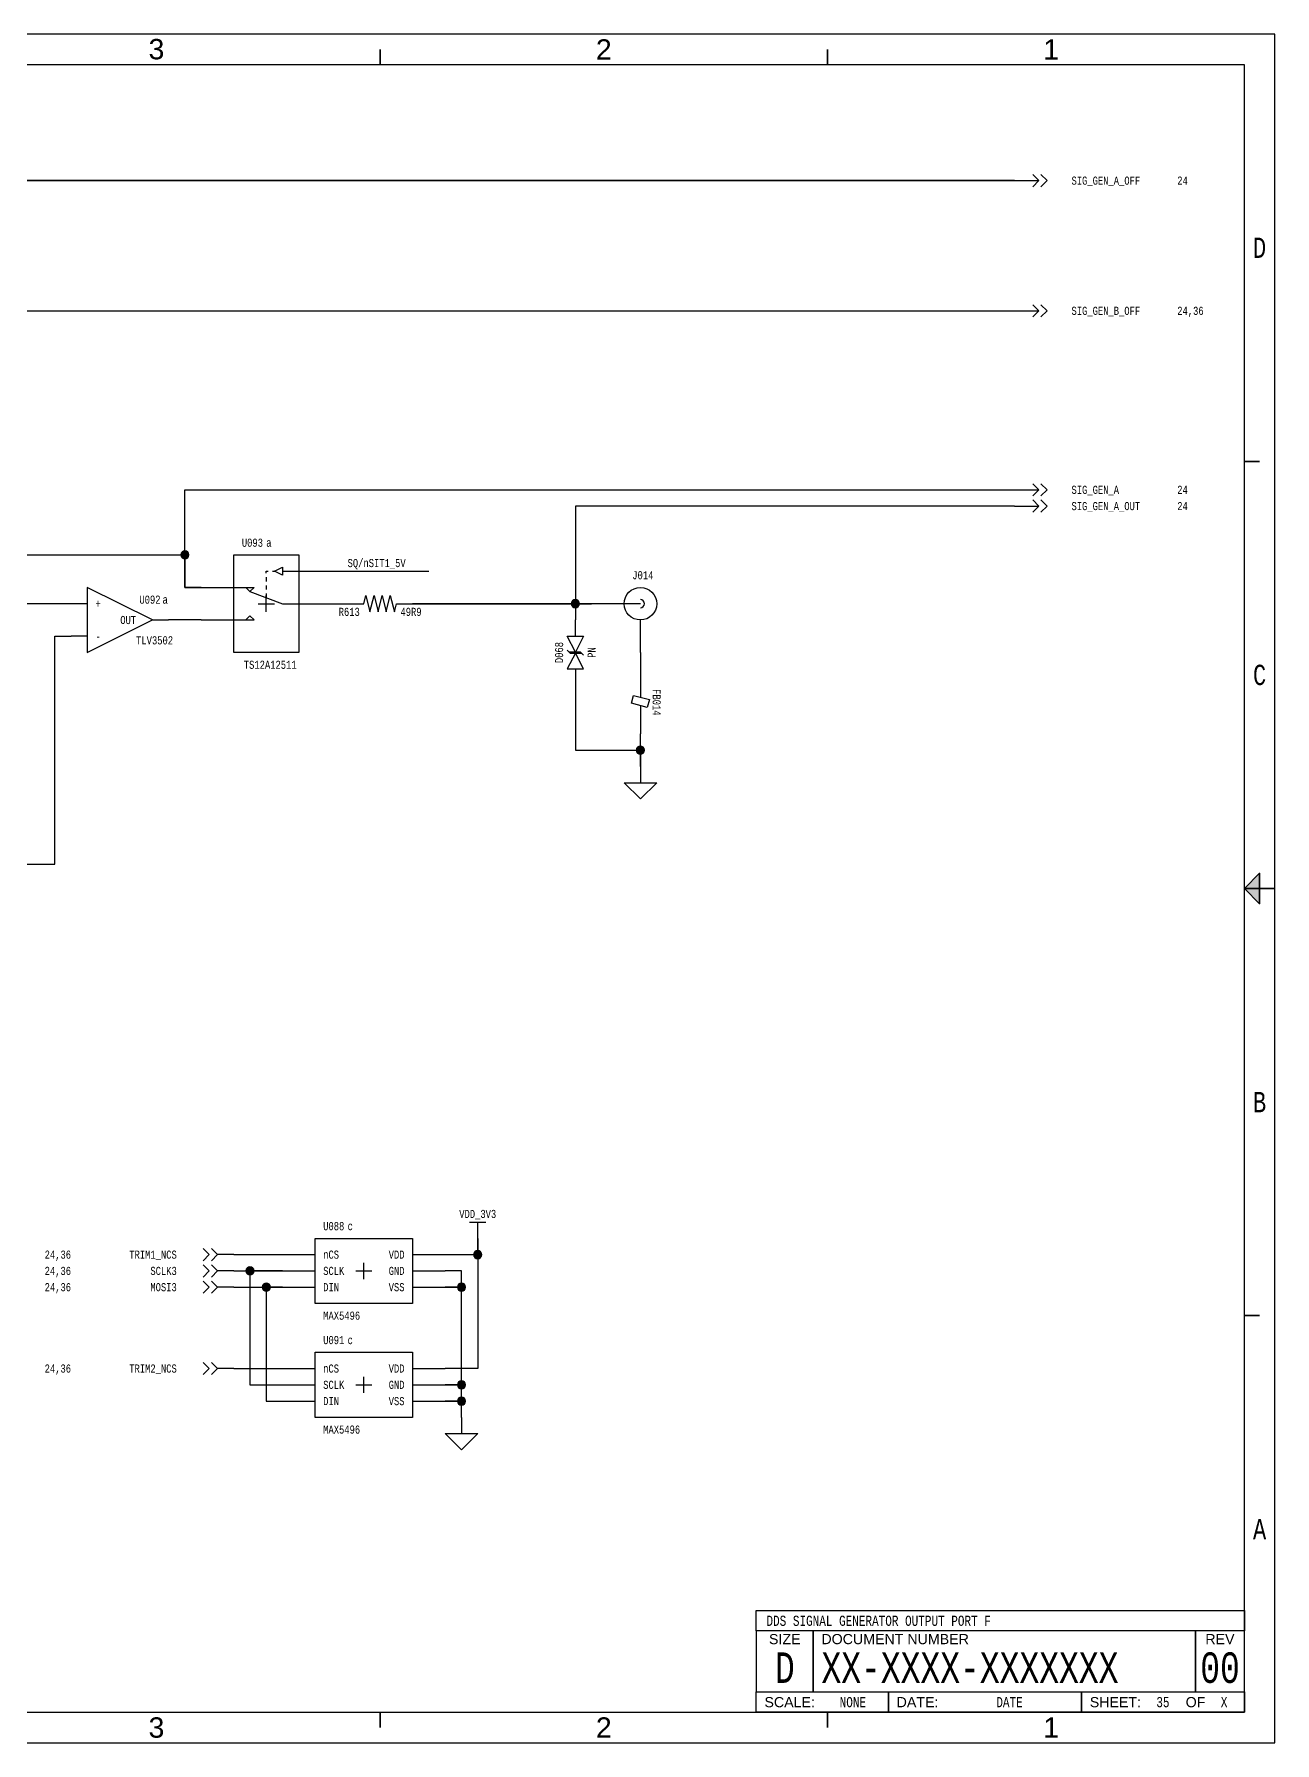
# Paper-space layout '35' of a CAD drawing. Header units: inches. Extents: x 0.2 to 16.8, y 0.2 to 10.8.
# Drawn here: x 9.12 to 16.75, y 0.25 to 10.75 of the extents above; entities that cross this region are included whole.
import ezdxf
from ezdxf.enums import TextEntityAlignment as Align

# ---------------------------------------------------------------- set-up
doc = ezdxf.new("R2010")
doc.units = ezdxf.units.IN
doc.header["$MEASUREMENT"] = 0
for name, color, linetype in [('BORDER', 13, 'Continuous'), ('COMPONENT', 14, 'Continuous'), ('SIGNAL', 84, 'Continuous'), ('TEXT', 252, 'Continuous')]:
    doc.layers.add(name, color=color, linetype=linetype)
doc.styles.add('Monotxt_75', font='monotxt.shx', dxfattribs={"width": 0.75})
doc.styles.get("Standard").update_dxf_attribs({"font": 'arial.ttf'})

# ---------------------------------------------------------------- blocks, each defined once
blk = doc.blocks.new('ANSI B Frame')
at = {"layer": 'BORDER', "lineweight": 35}
h = blk.add_hatch(color=256, dxfattribs=at)
h.dxf.hatch_style = 1
h.paths.add_polyline_path([(16.65625, 5.59375), (16.65625, 5.5), (16.5625, 5.5)])
h.paths.add_polyline_path([(16.5625, 5.5), (16.65625, 5.5), (16.65625, 5.40625)])
at = {"layer": 'BORDER'}
for points in [[(0.25, 0.25), (16.75, 0.25), (16.75, 10.75), (0.25, 10.75)], [(0.4375, 0.4375), (16.5625, 0.4375), (16.5625, 10.5625), (0.4375, 10.5625)], [(13.5625, 1.0625), (16.5625, 1.0625), (16.5625, 0.9375), (13.5625, 0.9375)], [(13.5625, 0.9375), (13.5625, 0.5625), (13.9125, 0.5625), (13.9125, 0.9375), (13.9125, 0.5625), (16.2625, 0.5625), (16.2625, 0.9375), (16.2625, 0.5625), (16.5625, 0.5625), (16.5625, 0.9375)], [(16.5625, 0.4375), (15.5625, 0.4375), (15.5625, 0.5625), (15.5625, 0.4375), (14.375, 0.4375), (14.375, 0.5625), (14.375, 0.4375), (13.5625, 0.4375), (13.5625, 0.5625), (16.5625, 0.5625)]]:
    blk.add_lwpolyline(points, close=True, dxfattribs=at)
at = {"layer": 'BORDER', "lineweight": 35}
for points in [[(11.25, 10.65625), (11.25, 10.5625)], [(14, 10.65625), (14, 10.5625)], [(16.65625, 8.125), (16.5625, 8.125)], [(16.5625, 5.5), (16.75, 5.5)], [(16.65625, 2.875), (16.5625, 2.875)], [(11.25, 0.34375), (11.25, 0.4375)], [(14, 0.34375), (14, 0.4375)]]:
    blk.add_lwpolyline(points, dxfattribs=at)
blk.add_lwpolyline([(16.5625, 5.5), (16.65625, 5.59375), (16.65625, 5.40625)], close=True, dxfattribs=at)
at = {"layer": 'BORDER', "style": 'Monotxt_75', "width": 0.75}
for s, p in [('D', (16.65625, 9.4375)), ('C', (16.65625, 6.8125)), ('B', (16.65625, 4.1875)), ('A', (16.65625, 1.5625))]:
    blk.add_text(s, height=0.125, dxfattribs=at).set_placement(p, align=Align.MIDDLE_CENTER)
at = {"layer": 'BORDER'}
for s, p in [('SIZE', (13.7375, 0.8875)), ('REV', (16.4125, 0.8875)), ('OF', (16.2625, 0.5))]:
    blk.add_text(s, height=0.0625, dxfattribs=at).set_placement(p, align=Align.MIDDLE_CENTER)
for s, p in [('DOCUMENT NUMBER', (13.9625, 0.8875)), ('SCALE:', (13.6125, 0.5)), ('DATE:', (14.425, 0.5)), ('SHEET:', (15.6125, 0.5))]:
    blk.add_text(s, height=0.0625, dxfattribs=at).set_placement(p, align=Align.MIDDLE_LEFT)
at = {"layer": 'BORDER', "flags": 8}
for tag, p in [('ZN6', (1.625, 10.65787)), ('ZN5', (4.375, 10.66009)), ('ZN4', (7.125, 10.65625)), ('ZN3', (9.875, 10.65796)), ('ZN2', (12.625, 10.65574)), ('ZN1', (15.375, 10.65574)), ('ZN6', (1.625, 0.34375)), ('ZN5', (4.375, 0.34375)), ('ZN4', (7.125, 0.34375)), ('ZN3', (9.875, 0.34375)), ('ZN2', (12.625, 0.34375)), ('ZN1', (15.375, 0.34375))]:
    blk.add_attdef(tag, text='', height=0.125, dxfattribs=at).set_placement(p, align=Align.MIDDLE_CENTER)
at = {"layer": 'TEXT', "style": 'Monotxt_75', "width": 0.75, "flags": 8}
for tag, height, p in [('DESRP', 0.0625, (13.625, 1)), ('DWG_NO', 0.1875, (13.9625, 0.7125))]:
    blk.add_attdef(tag, text='', height=height, dxfattribs=at).set_placement(p, align=Align.MIDDLE_LEFT)
for tag, height, p in [('SHTSZ', 0.1875, (13.7375, 0.7125)), ('REV', 0.1875, (16.4125, 0.7125)), ('SCALE', 0.0625, (14.15625, 0.5)), ('REVDATE', 0.0625, (15.11875, 0.5)), ('CURRSHT', 0.0625, (16.0625, 0.5)), ('LASTSHT', 0.0625, (16.4375, 0.5))]:
    blk.add_attdef(tag, text='', height=height, dxfattribs=at).set_placement(p, align=Align.MIDDLE_CENTER)
blk = doc.blocks.new('TO_CONN')
for points in [[(0, 0), (0.075, 0)], [(0.05625, 0.01875), (0.075, 0), (0.05625, -0.01875)], [(0.08125, 0.01875), (0.1, 0), (0.08125, -0.01875)]]:
    blk.add_lwpolyline(points)
blk = doc.blocks.new('RF_CONN_MIRROR')
for points in [[(0, 0), (0, -0.15)], [(0.15, 0), (0.05, 0)]]:
    blk.add_lwpolyline(points)
blk.add_circle((0, 0), 0.05)
blk.add_arc((0, 0), 0.0125, 0, 180)
at = {"layer": 'TEXT', "style": 'Monotxt_75', "width": 0.75, "flags": 8}
blk.add_attdef('REF', (-0.075, -0.025), '', height=0.025, rotation=90, dxfattribs=at)
blk = doc.blocks.new('FLOAT_GND')
blk.add_lwpolyline([(0, 0), (0, -0.05)])
blk.add_lwpolyline([(-0.05, -0.05), (0.05, -0.05), (0, -0.1)], close=True)
blk = doc.blocks.new('CONNECT')
blk.add_hatch(color=256).paths.add_polyline_path([(0.0125, 0, 1), (-0.0125, 0, 1)])
blk.add_circle((0, 0), 0.0125)
blk = doc.blocks.new('FeBead')
for points in [[(-0.2, 0), (-0.026, 0)], [(0.026, 0), (0.2, 0)]]:
    blk.add_lwpolyline(points)
blk.add_lwpolyline([(-0.037, -0.042), (-0.011, 0.055), (0.037, 0.042), (0.011, -0.055)], close=True)
at = {"layer": 'TEXT', "style": 'Monotxt_75', "width": 0.75, "flags": 8}
blk.add_attdef('REFID', (-0.075, 0.075), '', height=0.05, dxfattribs=at)
blk = doc.blocks.new('RES')
blk.add_lwpolyline([(-0.2, 0), (-0.1, 0), (-0.0875, 0.05), (-0.0625, -0.05), (-0.0375, 0.05), (-0.0125, -0.05), (0.0125, 0.05), (0.0375, -0.05), (0.0625, 0.05), (0.0875, -0.05), (0.1, 0), (0.2, 0)])
at = {"layer": 'TEXT', "style": 'Monotxt_75', "width": 0.75, "flags": 8}
blk.add_attdef('REFID', text='', height=0.05, dxfattribs=at).set_placement((-0.125, -0.025), align=Align.TOP_RIGHT)
blk.add_attdef('VALUE', text='', height=0.05, dxfattribs=at).set_placement((0.125, -0.025), align=Align.TOP_LEFT)
blk = doc.blocks.new('FROM_CONN')
for points in [[(0, 0), (0.05, 0)], [(0.06875, 0.01875), (0.05, 0), (0.06875, -0.01875)], [(0.09375, 0.01875), (0.075, 0), (0.09375, -0.01875)]]:
    blk.add_lwpolyline(points)
blk = doc.blocks.new('SUPPLY_BUS')
for points in [[(0, 0), (0.05, 0)], [(0.05, 0.025), (0.05, -0.025)]]:
    blk.add_lwpolyline(points)
blk = doc.blocks.new('OPAMP_GEN')
blk.add_lwpolyline([(-0.2, 0.2), (-0.2, -0.2), (0.2, 0)], close=True)
for points in [[(-0.2, 0.1), (-0.3, 0.1)], [(0.2, 0), (0.3, 0)], [(-0.2, -0.1), (-0.3, -0.1)]]:
    blk.add_lwpolyline(points)
at = {"layer": 'TEXT', "style": 'Monotxt_75', "width": 0.75}
for s, p in [('+', (-0.15, 0.1)), ('-', (-0.15, -0.1))]:
    blk.add_text(s, height=0.05, dxfattribs=at).set_placement(p, align=Align.MIDDLE_LEFT)
blk.add_text('OUT', height=0.05, dxfattribs=at).set_placement((0.1, 0), align=Align.MIDDLE_RIGHT)
at = {"layer": 'TEXT', "style": 'Monotxt_75', "width": 0.75, "flags": 8}
for tag, p in [('INP', (-0.225, 0.125)), ('REFID', (0.25, 0.1)), ('INM', (-0.225, -0.075))]:
    blk.add_attdef(tag, text='', height=0.05, dxfattribs=at).set_placement(p, align=Align.RIGHT)
for tag, p in [('INST', (0.2625, 0.1)), ('OUT', (0.225, 0.025))]:
    blk.add_attdef(tag, p, '', height=0.05, dxfattribs=at)
blk.add_attdef('MFGPN', text='', height=0.05, dxfattribs=at).set_placement((0.1, -0.1), align=Align.TOP_LEFT)
blk = doc.blocks.new('ANALOG_SW')
for points in [[(-0.2, 0.3), (0.2, 0.3), (0.2, -0.3), (-0.2, -0.3)], [(0.1, 0.225), (0.1, 0.175), (0.05, 0.2)], [(-0.1, 0.075), (-0.125, 0.1), (-0.075, 0.1)], [(-0.1, -0.075), (-0.125, -0.1), (-0.075, -0.1)]]:
    blk.add_lwpolyline(points, close=True)
for points in [[(0, 0.1875), (0, 0.2), (0.0125, 0.2)], [(0, 0.1625), (0, 0.1375)], [(0, 0.1125), (0, 0.0875)], [(0.0375, 0.2), (0.05, 0.2)], [(0.1, 0.2), (0.4, 0.2)], [(-0.4, 0.1), (-0.125, 0.1)], [(-0.1, 0.075), (0.1, 0)], [(0, 0.0625), (0, 0.0375)], [(0.1, 0), (0.4, 0)], [(-0.4, -0.1), (-0.125, -0.1)]]:
    blk.add_lwpolyline(points)
at = {"color": 7}
for points in [[(-0.05, 0), (0, 0), (0, 0.05)], [(0, -0.05), (0, 0), (0.05, 0)]]:
    blk.add_lwpolyline(points, dxfattribs=at)
at = {"layer": 'TEXT', "style": 'Monotxt_75', "width": 0.75, "flags": 8}
for tag, p in [('REFID', (-0.15, 0.35)), ('INST', (0, 0.35)), ('IN', (0.225, 0.225)), ('C', (0.225, 0.025))]:
    blk.add_attdef(tag, p, '', height=0.05, dxfattribs=at)
for tag, p in [('NC', (-0.225, 0.125)), ('NO', (-0.225, -0.075))]:
    blk.add_attdef(tag, text='', height=0.05, dxfattribs=at).set_placement(p, align=Align.RIGHT)
blk.add_attdef('MFGPN', text='', height=0.05, dxfattribs=at).set_placement((-0.1375, -0.35), align=Align.TOP_LEFT)
blk = doc.blocks.new('DIG_VAR_R_CNTRL')
blk.add_lwpolyline([(-0.3, 0.2), (0.3, 0.2), (0.3, -0.2), (-0.3, -0.2)], close=True)
for points in [[(-0.5, 0.1), (-0.3, 0.1)], [(-0.5, 0), (-0.3, 0)], [(0.3, 0.1), (0.5, 0.1)], [(0.3, 0), (0.5, 0)], [(-0.5, -0.1), (-0.3, -0.1)], [(0.3, -0.1), (0.5, -0.1)]]:
    blk.add_lwpolyline(points)
at = {"color": 7}
for points in [[(-0.05, 0), (0, 0), (0, 0.05)], [(0, -0.05), (0, 0), (0.05, 0)]]:
    blk.add_lwpolyline(points, dxfattribs=at)
at = {"layer": 'TEXT', "style": 'Monotxt_75', "width": 0.75}
for s, p in [('nCS', (-0.25, 0.1)), ('SCLK', (-0.25, 0)), ('DIN', (-0.25, -0.1))]:
    blk.add_text(s, height=0.05, dxfattribs=at).set_placement(p, align=Align.MIDDLE_LEFT)
for s, p in [('VDD', (0.25, 0.1)), ('GND', (0.25, 0)), ('VSS', (0.25, -0.1))]:
    blk.add_text(s, height=0.05, dxfattribs=at).set_placement(p, align=Align.MIDDLE_RIGHT)
at = {"layer": 'TEXT', "style": 'Monotxt_75', "width": 0.75, "flags": 8}
for tag, p in [('REFID', (-0.25, 0.25)), ('INST', (-0.1, 0.25)), ('VDD', (0.325, 0.125)), ('GND', (0.325, 0.025)), ('VSS', (0.325, -0.075))]:
    blk.add_attdef(tag, p, '', height=0.05, dxfattribs=at)
for tag, p in [('CS', (-0.325, 0.125)), ('SCLK', (-0.325, 0.025)), ('SI', (-0.325, -0.075))]:
    blk.add_attdef(tag, text='', height=0.05, dxfattribs=at).set_placement(p, align=Align.RIGHT)
blk.add_attdef('MFGPN', text='', height=0.05, dxfattribs=at).set_placement((-0.25, -0.25), align=Align.TOP_LEFT)
blk = doc.blocks.new('D_TVS_BIDIR')
for points in [[(-0.003125, 0), (-0.1, 0.05), (-0.1, -0.05)], [(0.003125, 0), (0.1, 0.05), (0.1, -0.05)]]:
    blk.add_lwpolyline(points, close=True)
for points in [[(-0.003125, 0.03125), (0.015625, 0.05)], [(-0.003125, 0.03125), (-0.003125, -0.0375)], [(0.003125, -0.03125), (0.003125, 0.0375)], [(-0.1, 0), (-0.2, 0)], [(-0.015625, -0.05), (0.003125, -0.03125)], [(0.1, 0), (0.2, 0)]]:
    blk.add_lwpolyline(points)
at = {"layer": 'TEXT', "style": 'Monotxt_75', "width": 0.75, "flags": 8}
blk.add_attdef('REFNO', text='', height=0.05, dxfattribs=at).set_placement((0, 0.075), align=Align.CENTER)
blk.add_attdef('MFGPN', text='', height=0.05, dxfattribs=at).set_placement((0, -0.075), align=Align.TOP_CENTER)

psp = doc.layouts.new('35')

# ---------------------------------------------------------------- linework, layer by layer
at = {"layer": 'SIGNAL'}
for points in [[(6.95, 8.25), (7.25, 8.25), (7.25, 6.45), (7.25, 9.85), (15.15, 9.85), (6.75, 9.85), (6.85, 9.85), (6.85, 10.15), (6.05, 10.15), (6.05, 9.95), (6.15, 9.95)], [(6.15, 9.15), (6.05, 9.15), (6.05, 9.35), (6.85, 9.35), (6.85, 9.05), (6.75, 9.05), (15.15, 9.05)], [(9.35, 7.25), (8.15, 7.25), (8.55, 7.25), (8.55, 7.65), (8.55, 7.55), (10.05, 7.55), (10.05, 7.35), (10.15, 7.35), (10.05, 7.35), (10.05, 7.95), (15.15, 7.95)], [(15.15, 7.85), (12.45, 7.85), (12.45, 7.275), (12.425, 7.25), (11.45, 7.25), (12.55, 7.25), (12.45, 7.25), (12.45, 7.15)], [(10.95, 7.45), (11.55, 7.45)], [(10.95, 7.25), (11.05, 7.25)], [(10.15, 7.15), (9.95, 7.15)], [(8.55, 6.05), (8.55, 5.65), (8.15, 5.65), (9.25, 5.65), (9.25, 7.05), (9.35, 7.05)], [(12.85, 6.95), (12.85, 6.85)], [(12.45, 6.75), (12.45, 6.35), (12.85, 6.35), (12.85, 6.25), (12.85, 6.45)], [(11.65, 3.25), (11.85, 3.25), (11.85, 3.35), (11.85, 2.55), (11.65, 2.55)], [(10.35, 3.25), (10.65, 3.25)], [(10.35, 3.15), (10.65, 3.15), (10.45, 3.15), (10.45, 2.45), (10.65, 2.45)], [(11.75, 2.25), (11.75, 2.35), (11.65, 2.35), (11.725, 2.35), (11.75, 2.375), (11.75, 2.45), (11.65, 2.45), (11.725, 2.45), (11.75, 2.475), (11.75, 3.05), (11.65, 3.05), (11.725, 3.05), (11.75, 3.075), (11.75, 3.15), (11.65, 3.15)], [(10.35, 3.05), (10.65, 3.05), (10.55, 3.05), (10.55, 2.35), (10.65, 2.35)], [(10.35, 2.55), (10.65, 2.55)]]:
    psp.add_lwpolyline(points, dxfattribs=at)

# ---------------------------------------------------------------- block references
ref = psp.add_blockref('ANSI B Frame', (0, 0))
ref.add_attrib('SHTSZ', 'D', dxfattribs={"layer": 'TEXT', "height": 0.188, "style": 'Monotxt_75', "width": 0.75}).set_placement((13.738, 0.712), align=Align.MIDDLE_CENTER)
ref.add_attrib('DWG_NO', 'XX-XXXX-XXXXXXX', dxfattribs={"layer": 'TEXT', "height": 0.1875, "style": 'Monotxt_75', "width": 0.75}).set_placement((13.963, 0.712), align=Align.MIDDLE_LEFT)
ref.add_attrib('REV', '00', dxfattribs={"layer": 'TEXT', "height": 0.1875, "style": 'Monotxt_75', "width": 0.75}).set_placement((16.413, 0.712), align=Align.MIDDLE_CENTER)
ref.add_attrib('SCALE', 'NONE', dxfattribs={"layer": 'TEXT', "height": 0.0625, "style": 'Monotxt_75', "width": 0.75}).set_placement((14.156, 0.5), align=Align.MIDDLE_CENTER)
ref.add_attrib('REVDATE', 'DATE', dxfattribs={"layer": 'TEXT', "height": 0.0625, "style": 'Monotxt_75', "width": 0.75}).set_placement((15.119, 0.5), align=Align.MIDDLE_CENTER)
ref.add_attrib('CURRSHT', '35', dxfattribs={"layer": 'TEXT', "height": 0.0625, "style": 'Monotxt_75', "width": 0.75}).set_placement((16.062, 0.5), align=Align.MIDDLE_CENTER)
ref.add_attrib('LASTSHT', 'X', dxfattribs={"layer": 'TEXT', "height": 0.0625, "style": 'Monotxt_75', "width": 0.75}).set_placement((16.438, 0.5), align=Align.MIDDLE_CENTER)
ref.add_attrib('DESRP', 'DDS SIGNAL GENERATOR OUTPUT PORT F', dxfattribs={"layer": 'TEXT', "height": 0.0625, "style": 'Monotxt_75', "width": 0.75}).set_placement((13.625, 1), align=Align.MIDDLE_LEFT)
ref.add_attrib('ZN1', '1', dxfattribs={"layer": 'BORDER', "height": 0.125}).set_placement((15.375, 0.344), align=Align.MIDDLE_CENTER)
ref.add_attrib('ZN1', '1', dxfattribs={"layer": 'BORDER', "height": 0.125}).set_placement((15.375, 10.656), align=Align.MIDDLE_CENTER)
ref.add_attrib('ZN2', '2', dxfattribs={"layer": 'BORDER', "height": 0.125}).set_placement((12.625, 0.344), align=Align.MIDDLE_CENTER)
ref.add_attrib('ZN2', '2', dxfattribs={"layer": 'BORDER', "height": 0.125}).set_placement((12.625, 10.656), align=Align.MIDDLE_CENTER)
ref.add_attrib('ZN3', '3', dxfattribs={"layer": 'BORDER', "height": 0.125}).set_placement((9.875, 0.344), align=Align.MIDDLE_CENTER)
ref.add_attrib('ZN3', '3', dxfattribs={"layer": 'BORDER', "height": 0.125}).set_placement((9.875, 10.658), align=Align.MIDDLE_CENTER)
at = {"layer": 'COMPONENT', "xscale": 2, "yscale": 2, "zscale": 2}
for name, p in [('TO_CONN', (15.15, 9.85)), ('TO_CONN', (15.15, 9.05)), ('TO_CONN', (15.15, 7.95)), ('TO_CONN', (15.15, 7.85)), ('FLOAT_GND', (12.85, 6.25)), ('FLOAT_GND', (11.75, 2.25))]:
    psp.add_blockref(name, p, dxfattribs=at)
at = {"layer": 'COMPONENT'}
ref = psp.add_blockref('ANALOG_SW', (10.55, 7.25), dxfattribs=at)
ref.add_attrib('REFID', 'U093', (10.4, 7.6), dxfattribs={"layer": 'TEXT', "height": 0.05, "style": 'Monotxt_75', "width": 0.75})
ref.add_attrib('INST', 'a', (10.55, 7.6), dxfattribs={"layer": 'TEXT', "height": 0.05, "style": 'Monotxt_75', "width": 0.75})
ref.add_attrib('MFGPN', 'TS12A12511', dxfattribs={"layer": 'TEXT', "height": 0.05, "style": 'Monotxt_75', "width": 0.75}).set_placement((10.412, 6.9), align=Align.TOP_LEFT)
for name, p, values in [('OPAMP_GEN', (9.65, 7.15), {'REFID': 'U092', 'INST': 'a', 'MFGPN': 'TLV3502'}), ('RES', (11.25, 7.25), {'REFID': 'R613', 'VALUE': '49R9'})]:
    psp.add_blockref(name, p, dxfattribs=at).add_auto_attribs(values)
ref = psp.add_blockref('RF_CONN_MIRROR', (12.85, 7.25), dxfattribs=dict(at, xscale=2, yscale=2, zscale=2, rotation=270))
ref.add_attrib('REF', 'J014', (12.8, 7.4), dxfattribs={"layer": 'TEXT', "height": 0.05, "style": 'Monotxt_75', "width": 0.75})
for name, p, rotation, values in [('D_TVS_BIDIR', (12.45, 6.95), 90, {'REFNO': 'D068', 'MFGPN': 'PN'}), ('FeBead', (12.85, 6.65), 270, {'REFID': 'FB014'})]:
    psp.add_blockref(name, p, dxfattribs=dict(at, rotation=rotation)).add_auto_attribs(values)
ref = psp.add_blockref('DIG_VAR_R_CNTRL', (11.15, 3.15), dxfattribs=at)
ref.add_attrib('REFID', 'U088', (10.9, 3.4), dxfattribs={"layer": 'TEXT', "height": 0.05, "style": 'Monotxt_75', "width": 0.75})
ref.add_attrib('INST', 'c', (11.05, 3.4), dxfattribs={"layer": 'TEXT', "height": 0.05, "style": 'Monotxt_75', "width": 0.75})
ref.add_attrib('MFGPN', 'MAX5496', dxfattribs={"layer": 'TEXT', "height": 0.05, "style": 'Monotxt_75', "width": 0.75}).set_placement((10.9, 2.9), align=Align.TOP_LEFT)
at = {"layer": 'COMPONENT', "xscale": 2, "yscale": 2, "zscale": 2}
for name, p, rotation in [('SUPPLY_BUS', (11.85, 3.35), 90), ('FROM_CONN', (10.35, 3.25), 180), ('FROM_CONN', (10.35, 3.15), 180), ('FROM_CONN', (10.35, 3.05), 180), ('FROM_CONN', (10.35, 2.55), 180)]:
    psp.add_blockref(name, p, dxfattribs=dict(at, rotation=rotation))
at = {"layer": 'COMPONENT'}
ref = psp.add_blockref('DIG_VAR_R_CNTRL', (11.15, 2.45), dxfattribs=at)
ref.add_attrib('REFID', 'U091', (10.9, 2.7), dxfattribs={"layer": 'TEXT', "height": 0.05, "style": 'Monotxt_75', "width": 0.75})
ref.add_attrib('INST', 'c', (11.05, 2.7), dxfattribs={"layer": 'TEXT', "height": 0.05, "style": 'Monotxt_75', "width": 0.75})
ref.add_attrib('MFGPN', 'MAX5496', dxfattribs={"layer": 'TEXT', "height": 0.05, "style": 'Monotxt_75', "width": 0.75}).set_placement((10.9, 2.2), align=Align.TOP_LEFT)
at = {"layer": 'SIGNAL', "xscale": -2, "yscale": 2, "zscale": 2, "rotation": 180}
for p in [(10.05, 7.55), (12.45, 7.25), (12.85, 6.35), (11.85, 3.25), (10.45, 3.15), (10.55, 3.05), (11.75, 3.05), (11.75, 2.45), (11.75, 2.35)]:
    psp.add_blockref('CONNECT', p, dxfattribs=at)

# ---------------------------------------------------------------- texts
at = {"layer": 'TEXT', "style": 'Monotxt_75', "width": 0.75}
for s, p in [('SIG_GEN_A_OFF', (15.5, 9.85)), ('24', (16.15, 9.85)), ('SIG_GEN_B_OFF', (15.5, 9.05)), ('24,36', (16.15, 9.05)), ('SIG_GEN_A', (15.5, 7.95)), ('SIG_GEN_A_OUT', (15.5, 7.85)), ('24', (16.15, 7.95)), ('24', (16.15, 7.85)), ('SQ/nSIT1_5V', (11.05, 7.5))]:
    psp.add_text(s, height=0.05, dxfattribs=at).set_placement(p, align=Align.MIDDLE_LEFT)
psp.add_text('VDD_3V3', height=0.05, dxfattribs=at).set_placement((11.85, 3.475), align=Align.CENTER)
for s, p in [('24,36', (9.35, 3.25)), ('TRIM1_NCS', (10, 3.25)), ('24,36', (9.35, 3.15)), ('SCLK3', (10, 3.15)), ('24,36', (9.35, 3.05)), ('MOSI3', (10, 3.05)), ('24,36', (9.35, 2.55)), ('TRIM2_NCS', (10, 2.55))]:
    psp.add_text(s, height=0.05, dxfattribs=at).set_placement(p, align=Align.MIDDLE_RIGHT)

doc.saveas('drawing.dxf')
